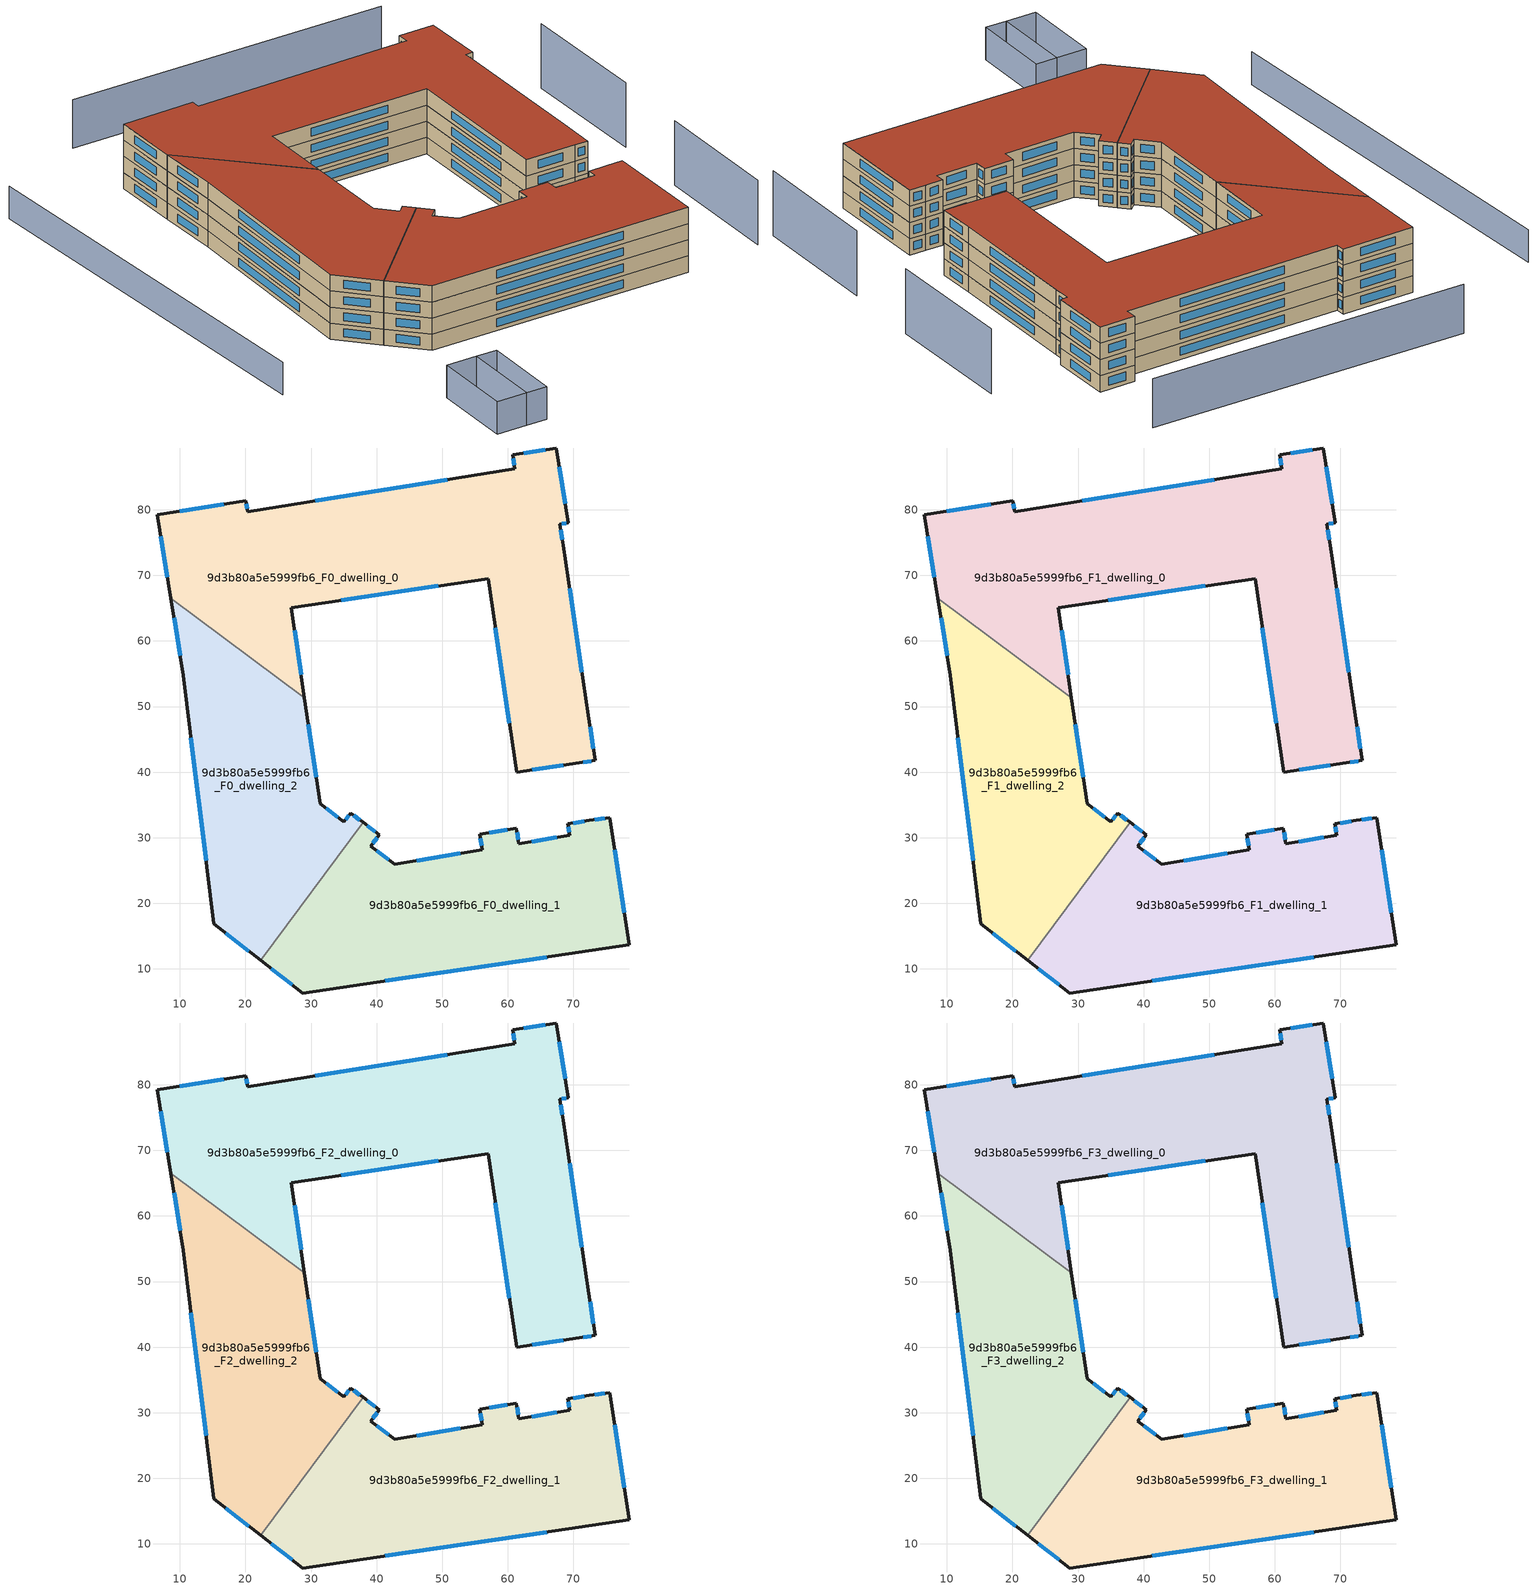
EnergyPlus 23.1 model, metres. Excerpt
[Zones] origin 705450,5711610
9d3b80a5e5999fb6_F0_dwelling_0
 floor ground (EU_floor_Construction): 67.4,89.42 69.24,78 67.94,77.79 68.44,74.61 72.28,48.69 73.34,41.78 70.87,41.42 61.35,40.02 57.02,69.5 26.99,65.1 29.01,51.37 8.64,66.5 6.58,79.2 20.07,81.37 20.33,79.72 61.1,86.23 60.76,88.36 z0
 wall outside (EU_wall_Construction): 29.01,51.37 26.99,65.1 57.02,69.5 61.35,40.02 70.87,41.42 73.34,41.78 72.28,48.69 68.44,74.61 67.94,77.79 69.24,78 67.4,89.42 60.76,88.36 61.1,86.23 20.33,79.72 20.07,81.37 6.58,79.2 8.64,66.5 z0:3
 wall to 9d3b80a5e5999fb6_F0_dwelling_2 (EU_wall_Construction): 8.64,66.5 29.01,51.37 z0:3
 window (EU_Window_Construction): 68.77,80.89 67.87,86.53 / 68.27,77.84 68.91,77.95 / 68.31,75.41 68.07,76.99 / 71.31,55.24 69.41,68.05 / 73.07,43.53 72.55,46.94 / 71.49,41.51 72.71,41.69 / 63.76,40.37 68.46,41.06 / 58.11,62.04 60.26,47.47 / 34.58,66.21 49.43,68.39 / 28.5,54.84 27.5,61.63 / 7.1,75.99 8.12,69.71 / 16.66,80.82 9.99,79.75 / 20.27,80.13 20.14,80.95 / 50.79,84.59 30.64,81.36 / 60.84,87.82 61.01,86.77 / 65.72,89.15 62.44,88.63 z0.76:2.24
9d3b80a5e5999fb6_F0_dwelling_1
 floor ground (EU_floor_Construction): 75.54,33.07 78.5,13.66 28.74,6.32 22.33,11.31 37.94,32.32 40.42,30.43 39.11,28.72 42.75,25.95 56.12,28.17 55.74,30.49 61.32,31.42 61.7,29.1 69.46,30.38 69.17,32.11 72.46,32.64 z0
 wall outside (EU_wall_Construction): 22.33,11.31 28.74,6.32 78.5,13.66 75.54,33.07 72.46,32.64 69.17,32.11 69.46,30.38 61.7,29.1 61.32,31.42 55.74,30.49 56.12,28.17 42.75,25.95 39.11,28.72 40.42,30.43 37.94,32.32 z0:3
 wall to 9d3b80a5e5999fb6_F0_dwelling_2 (EU_wall_Construction): 37.94,32.32 22.33,11.31 z0:3
 window (EU_Window_Construction): 71.63,32.5 70,32.24 / 74.76,32.96 73.24,32.75 / 77.75,18.57 76.29,28.16 / 41.32,8.18 65.92,11.81 / 23.95,10.05 27.12,7.58 / 39.79,30.91 38.56,31.84 / 39.44,29.15 40.09,30 / 41.83,26.65 40.03,28.02 / 52.74,27.61 46.13,26.51 / 55.83,29.9 56.02,28.76 / 59.91,31.18 57.15,30.73 / 61.61,29.68 61.42,30.83 / 67.5,30.05 63.66,29.42 / 69.24,31.67 69.38,30.82 z0.76:2.24
9d3b80a5e5999fb6_F0_dwelling_2
 floor ground (EU_floor_Construction): 29.01,51.37 31.39,35.15 35,32.4 36.05,33.76 37.94,32.32 22.33,11.31 15.17,16.88 10.53,54.81 8.64,66.5 z0
 wall outside (EU_wall_Construction): 8.64,66.5 10.53,54.81 15.17,16.88 22.33,11.31 / 37.94,32.32 36.05,33.76 35,32.4 31.39,35.15 29.01,51.37 z0:3
 window (EU_Window_Construction): 16.98,15.47 20.52,12.72 / 11.7,45.22 14,26.47 / 9.11,63.55 10.05,57.77 / 30.79,39.25 29.61,47.27 / 34.09,33.1 32.3,34.46 / 35.79,33.42 35.27,32.75 / 37.46,32.69 36.53,33.4 z0.76:2.24
9d3b80a5e5999fb6_F1_dwelling_0
 floor to 9d3b80a5e5999fb6_F0_dwelling_0 (EU_floor_Construction): 67.4,89.42 69.24,78 67.94,77.79 68.44,74.61 72.28,48.69 73.34,41.78 70.87,41.42 61.35,40.02 57.02,69.5 26.99,65.1 29.01,51.37 8.64,66.5 6.58,79.2 20.07,81.37 20.33,79.72 61.1,86.23 60.76,88.36 z3
 wall outside (EU_wall_Construction): 29.01,51.37 26.99,65.1 57.02,69.5 61.35,40.02 70.87,41.42 73.34,41.78 72.28,48.69 68.44,74.61 67.94,77.79 69.24,78 67.4,89.42 60.76,88.36 61.1,86.23 20.33,79.72 20.07,81.37 6.58,79.2 8.64,66.5 z3:6
 wall to 9d3b80a5e5999fb6_F1_dwelling_2 (EU_wall_Construction): 8.64,66.5 29.01,51.37 z3:6
 window (EU_Window_Construction): 68.77,80.89 67.87,86.53 / 68.27,77.84 68.91,77.95 / 68.31,75.41 68.07,76.99 / 71.31,55.24 69.41,68.05 / 73.07,43.53 72.55,46.94 / 71.49,41.51 72.71,41.69 / 63.76,40.37 68.46,41.06 / 58.11,62.04 60.26,47.47 / 34.58,66.21 49.43,68.39 / 28.5,54.84 27.5,61.63 / 7.1,75.99 8.12,69.71 / 16.66,80.82 9.99,79.75 / 20.27,80.13 20.14,80.95 / 50.79,84.59 30.64,81.36 / 60.84,87.82 61.01,86.77 / 65.72,89.15 62.44,88.63 z3.76:5.24
9d3b80a5e5999fb6_F1_dwelling_1
 floor to 9d3b80a5e5999fb6_F0_dwelling_1 (EU_floor_Construction): 75.54,33.07 78.5,13.66 28.74,6.32 22.33,11.31 37.94,32.32 40.42,30.43 39.11,28.72 42.75,25.95 56.12,28.17 55.74,30.49 61.32,31.42 61.7,29.1 69.46,30.38 69.17,32.11 72.46,32.64 z3
 wall outside (EU_wall_Construction): 22.33,11.31 28.74,6.32 78.5,13.66 75.54,33.07 72.46,32.64 69.17,32.11 69.46,30.38 61.7,29.1 61.32,31.42 55.74,30.49 56.12,28.17 42.75,25.95 39.11,28.72 40.42,30.43 37.94,32.32 z3:6
 wall to 9d3b80a5e5999fb6_F1_dwelling_2 (EU_wall_Construction): 37.94,32.32 22.33,11.31 z3:6
 window (EU_Window_Construction): 71.63,32.5 70,32.24 / 74.76,32.96 73.24,32.75 / 77.75,18.57 76.29,28.16 / 41.32,8.18 65.92,11.81 / 23.95,10.05 27.12,7.58 / 39.79,30.91 38.56,31.84 / 39.44,29.15 40.09,30 / 41.83,26.65 40.03,28.02 / 52.74,27.61 46.13,26.51 / 55.83,29.9 56.02,28.76 / 59.91,31.18 57.15,30.73 / 61.61,29.68 61.42,30.83 / 67.5,30.05 63.66,29.42 / 69.24,31.67 69.38,30.82 z3.76:5.24
9d3b80a5e5999fb6_F1_dwelling_2
 floor to 9d3b80a5e5999fb6_F0_dwelling_2 (EU_floor_Construction): 29.01,51.37 31.39,35.15 35,32.4 36.05,33.76 37.94,32.32 22.33,11.31 15.17,16.88 10.53,54.81 8.64,66.5 z3
 wall outside (EU_wall_Construction): 8.64,66.5 10.53,54.81 15.17,16.88 22.33,11.31 / 37.94,32.32 36.05,33.76 35,32.4 31.39,35.15 29.01,51.37 z3:6
 window (EU_Window_Construction): 16.98,15.47 20.52,12.72 / 11.7,45.22 14,26.47 / 9.11,63.55 10.05,57.77 / 30.79,39.25 29.61,47.27 / 34.09,33.1 32.3,34.46 / 35.79,33.42 35.27,32.75 / 37.46,32.69 36.53,33.4 z3.76:5.24
9d3b80a5e5999fb6_F2_dwelling_0
 floor to 9d3b80a5e5999fb6_F1_dwelling_0 (EU_floor_Construction): 67.4,89.42 69.24,78 67.94,77.79 68.44,74.61 72.28,48.69 73.34,41.78 70.87,41.42 61.35,40.02 57.02,69.5 26.99,65.1 29.01,51.37 8.64,66.5 6.58,79.2 20.07,81.37 20.33,79.72 61.1,86.23 60.76,88.36 z6
 wall outside (EU_wall_Construction): 29.01,51.37 26.99,65.1 57.02,69.5 61.35,40.02 70.87,41.42 73.34,41.78 72.28,48.69 68.44,74.61 67.94,77.79 69.24,78 67.4,89.42 60.76,88.36 61.1,86.23 20.33,79.72 20.07,81.37 6.58,79.2 8.64,66.5 z6:9
 wall to 9d3b80a5e5999fb6_F2_dwelling_2 (EU_wall_Construction): 8.64,66.5 29.01,51.37 z6:9
 window (EU_Window_Construction): 68.77,80.89 67.87,86.53 / 68.27,77.84 68.91,77.95 / 68.31,75.41 68.07,76.99 / 71.31,55.24 69.41,68.05 / 73.07,43.53 72.55,46.94 / 71.49,41.51 72.71,41.69 / 63.76,40.37 68.46,41.06 / 58.11,62.04 60.26,47.47 / 34.58,66.21 49.43,68.39 / 28.5,54.84 27.5,61.63 / 7.1,75.99 8.12,69.71 / 16.66,80.82 9.99,79.75 / 20.27,80.13 20.14,80.95 / 50.79,84.59 30.64,81.36 / 60.84,87.82 61.01,86.77 / 65.72,89.15 62.44,88.63 z6.76:8.24
9d3b80a5e5999fb6_F2_dwelling_1
 floor to 9d3b80a5e5999fb6_F1_dwelling_1 (EU_floor_Construction): 75.54,33.07 78.5,13.66 28.74,6.32 22.33,11.31 37.94,32.32 40.42,30.43 39.11,28.72 42.75,25.95 56.12,28.17 55.74,30.49 61.32,31.42 61.7,29.1 69.46,30.38 69.17,32.11 72.46,32.64 z6
 wall outside (EU_wall_Construction): 22.33,11.31 28.74,6.32 78.5,13.66 75.54,33.07 72.46,32.64 69.17,32.11 69.46,30.38 61.7,29.1 61.32,31.42 55.74,30.49 56.12,28.17 42.75,25.95 39.11,28.72 40.42,30.43 37.94,32.32 z6:9
 wall to 9d3b80a5e5999fb6_F2_dwelling_2 (EU_wall_Construction): 37.94,32.32 22.33,11.31 z6:9
 window (EU_Window_Construction): 71.63,32.5 70,32.24 / 74.76,32.96 73.24,32.75 / 77.75,18.57 76.29,28.16 / 41.32,8.18 65.92,11.81 / 23.95,10.05 27.12,7.58 / 39.79,30.91 38.56,31.84 / 39.44,29.15 40.09,30 / 41.83,26.65 40.03,28.02 / 52.74,27.61 46.13,26.51 / 55.83,29.9 56.02,28.76 / 59.91,31.18 57.15,30.73 / 61.61,29.68 61.42,30.83 / 67.5,30.05 63.66,29.42 / 69.24,31.67 69.38,30.82 z6.76:8.24
9d3b80a5e5999fb6_F2_dwelling_2
 floor to 9d3b80a5e5999fb6_F1_dwelling_2 (EU_floor_Construction): 29.01,51.37 31.39,35.15 35,32.4 36.05,33.76 37.94,32.32 22.33,11.31 15.17,16.88 10.53,54.81 8.64,66.5 z6
 wall outside (EU_wall_Construction): 8.64,66.5 10.53,54.81 15.17,16.88 22.33,11.31 / 37.94,32.32 36.05,33.76 35,32.4 31.39,35.15 29.01,51.37 z6:9
 window (EU_Window_Construction): 16.98,15.47 20.52,12.72 / 11.7,45.22 14,26.47 / 9.11,63.55 10.05,57.77 / 30.79,39.25 29.61,47.27 / 34.09,33.1 32.3,34.46 / 35.79,33.42 35.27,32.75 / 37.46,32.69 36.53,33.4 z6.76:8.24
9d3b80a5e5999fb6_F3_dwelling_0
 floor to 9d3b80a5e5999fb6_F2_dwelling_0 (EU_floor_Construction): 67.4,89.42 69.24,78 67.94,77.79 68.44,74.61 72.28,48.69 73.34,41.78 70.87,41.42 61.35,40.02 57.02,69.5 26.99,65.1 29.01,51.37 8.64,66.5 6.58,79.2 20.07,81.37 20.33,79.72 61.1,86.23 60.76,88.36 z9
 wall outside (EU_wall_Construction): 29.01,51.37 26.99,65.1 57.02,69.5 61.35,40.02 70.87,41.42 73.34,41.78 72.28,48.69 68.44,74.61 67.94,77.79 69.24,78 67.4,89.42 60.76,88.36 61.1,86.23 20.33,79.72 20.07,81.37 6.58,79.2 8.64,66.5 z9:12
 wall to 9d3b80a5e5999fb6_F3_dwelling_2 (EU_wall_Construction): 8.64,66.5 29.01,51.37 z9:12
 window (EU_Window_Construction): 68.77,80.89 67.87,86.53 / 68.27,77.84 68.91,77.95 / 68.31,75.41 68.07,76.99 / 71.31,55.24 69.41,68.05 / 73.07,43.53 72.55,46.94 / 71.49,41.51 72.71,41.69 / 63.76,40.37 68.46,41.06 / 58.11,62.04 60.26,47.47 / 34.58,66.21 49.43,68.39 / 28.5,54.84 27.5,61.63 / 7.1,75.99 8.12,69.71 / 16.66,80.82 9.99,79.75 / 20.27,80.13 20.14,80.95 / 50.79,84.59 30.64,81.36 / 60.84,87.82 61.01,86.77 / 65.72,89.15 62.44,88.63 z9.76:11.24
 roof outside (EU_roof_Construction): 73.34,41.78 72.28,48.69 68.44,74.61 67.94,77.79 69.24,78 67.4,89.42 60.76,88.36 61.1,86.23 20.33,79.72 20.07,81.37 6.58,79.2 8.64,66.5 29.01,51.37 26.99,65.1 57.02,69.5 61.35,40.02 70.87,41.42 z12
9d3b80a5e5999fb6_F3_dwelling_1
 floor to 9d3b80a5e5999fb6_F2_dwelling_1 (EU_floor_Construction): 75.54,33.07 78.5,13.66 28.74,6.32 22.33,11.31 37.94,32.32 40.42,30.43 39.11,28.72 42.75,25.95 56.12,28.17 55.74,30.49 61.32,31.42 61.7,29.1 69.46,30.38 69.17,32.11 72.46,32.64 z9
 wall outside (EU_wall_Construction): 22.33,11.31 28.74,6.32 78.5,13.66 75.54,33.07 72.46,32.64 69.17,32.11 69.46,30.38 61.7,29.1 61.32,31.42 55.74,30.49 56.12,28.17 42.75,25.95 39.11,28.72 40.42,30.43 37.94,32.32 z9:12
 wall to 9d3b80a5e5999fb6_F3_dwelling_2 (EU_wall_Construction): 37.94,32.32 22.33,11.31 z9:12
 window (EU_Window_Construction): 71.63,32.5 70,32.24 / 74.76,32.96 73.24,32.75 / 77.75,18.57 76.29,28.16 / 41.32,8.18 65.92,11.81 / 23.95,10.05 27.12,7.58 / 39.79,30.91 38.56,31.84 / 39.44,29.15 40.09,30 / 41.83,26.65 40.03,28.02 / 52.74,27.61 46.13,26.51 / 55.83,29.9 56.02,28.76 / 59.91,31.18 57.15,30.73 / 61.61,29.68 61.42,30.83 / 67.5,30.05 63.66,29.42 / 69.24,31.67 69.38,30.82 z9.76:11.24
 roof outside (EU_roof_Construction): 78.5,13.66 75.54,33.07 72.46,32.64 69.17,32.11 69.46,30.38 61.7,29.1 61.32,31.42 55.74,30.49 56.12,28.17 42.75,25.95 39.11,28.72 40.42,30.43 37.94,32.32 22.33,11.31 28.74,6.32 z12
9d3b80a5e5999fb6_F3_dwelling_2
 floor to 9d3b80a5e5999fb6_F2_dwelling_2 (EU_floor_Construction): 29.01,51.37 31.39,35.15 35,32.4 36.05,33.76 37.94,32.32 22.33,11.31 15.17,16.88 10.53,54.81 8.64,66.5 z9
 wall outside (EU_wall_Construction): 8.64,66.5 10.53,54.81 15.17,16.88 22.33,11.31 / 37.94,32.32 36.05,33.76 35,32.4 31.39,35.15 29.01,51.37 z9:12
 window (EU_Window_Construction): 16.98,15.47 20.52,12.72 / 11.7,45.22 14,26.47 / 9.11,63.55 10.05,57.77 / 30.79,39.25 29.61,47.27 / 34.09,33.1 32.3,34.46 / 35.79,33.42 35.27,32.75 / 37.46,32.69 36.53,33.4 z9.76:11.24
 roof outside (EU_roof_Construction): 22.33,11.31 37.94,32.32 36.05,33.76 35,32.4 31.39,35.15 29.01,51.37 8.64,66.5 10.53,54.81 15.17,16.88 z12
shading: -14.86,77.57 -0.04,2.52 / 29.69,-8.97 31.8,-24.03 / 31.8,-24.03 26.09,-24.83 / 26.09,-24.83 23.98,-9.77 / 23.98,-9.77 29.69,-8.97 / 33.63,-8.41 35.75,-23.49 / 35.75,-23.49 31.8,-24.05 / 31.8,-24.05 29.68,-8.97 / 29.68,-8.97 33.63,-8.41 z0:6; 92.93,17.61 89.31,42.24 / 87.62,57.68 83.76,82.45 z0:12; 64.89,104.26 5,95.6 z0:9
[Building]
EU S2 Campaign: North Axis=0; Terrain=City; Solar Distribution=FullExterior
[Site:Location]
London: Latitude=51.5; Longitude=-0.5; Time Zone=0; Elevation=25
[SizingPeriod:WeatherFileDays]
AnnualSizingPeriod: Begin Month=1; Begin Day of Month=1; End Month=12; End Day of Month=31; Day of Week for Start Day=Monday; Use Weather File Daylight Saving Period=No; Use Weather File Rain and Snow Indicators=No
[MATERIAL]
EU_InternalMass_Material: Roughness=MediumRough; Thickness=0.1; Conductivity=1; Density=1800; Specific Heat=900; Thermal Absorptance=0.9; Solar Absorptance=0.7; Visible Absorptance=0.7
[MATERIAL:NOMASS] Roughness=MediumRough; Thermal Absorptance=0.9; Solar Absorptance=0.7; Visible Absorptance=0.7
Name | Thermal Resistance
EU_wall_NoMass | 0.655885
EU_roof_NoMass | 2.70553
EU_floor_NoMass | 2.16442
[WINDOWMATERIAL:SIMPLEGLAZINGSYSTEM]
EU_Window_SimpleGlazing: UFactor=2.91071; Solar Heat Gain Coefficient=0.76; Visible Transmittance=0.76
[CONSTRUCTION]
EU_wall_Construction: EU_wall_NoMass
EU_roof_Construction: EU_roof_NoMass
EU_floor_Construction: EU_floor_NoMass
EU_InternalMass_Construction: EU_InternalMass_Material
EU_Window_Construction: EU_Window_SimpleGlazing
[ZONE] Type=1; Multiplier=1; Ceiling Height=autocalculate; Floor Area=autocalculate; Part of Total Floor Area=Yes
Name | Volume
9d3b80a5e5999fb6_F0_dwelling_0; 9d3b80a5e5999fb6_F1_dwelling_0; 9d3b80a5e5999fb6_F2_dwelling_0; 9d3b80a5e5999fb6_F3_dwelling_0 | 4324.51
9d3b80a5e5999fb6_F0_dwelling_1; 9d3b80a5e5999fb6_F1_dwelling_1; 9d3b80a5e5999fb6_F2_dwelling_1; 9d3b80a5e5999fb6_F3_dwelling_1 | 2876.36
9d3b80a5e5999fb6_F0_dwelling_2; 9d3b80a5e5999fb6_F1_dwelling_2; 9d3b80a5e5999fb6_F2_dwelling_2; 9d3b80a5e5999fb6_F3_dwelling_2 | 2400.31
[INTERNALMASS] Construction=EU_InternalMass_Construction
Name | Zone or ZoneList | Surface Area
9d3b80a5e5999fb6_F0_dwelling_0_EU_InternalMass | 9d3b80a5e5999fb6_F0_dwelling_0 | 1441.5
9d3b80a5e5999fb6_F0_dwelling_1_EU_InternalMass | 9d3b80a5e5999fb6_F0_dwelling_1 | 958.786
9d3b80a5e5999fb6_F0_dwelling_2_EU_InternalMass | 9d3b80a5e5999fb6_F0_dwelling_2 | 800.103
9d3b80a5e5999fb6_F1_dwelling_0_EU_InternalMass | 9d3b80a5e5999fb6_F1_dwelling_0 | 1441.5
9d3b80a5e5999fb6_F1_dwelling_1_EU_InternalMass | 9d3b80a5e5999fb6_F1_dwelling_1 | 958.786
9d3b80a5e5999fb6_F1_dwelling_2_EU_InternalMass | 9d3b80a5e5999fb6_F1_dwelling_2 | 800.103
9d3b80a5e5999fb6_F2_dwelling_0_EU_InternalMass | 9d3b80a5e5999fb6_F2_dwelling_0 | 1441.5
9d3b80a5e5999fb6_F2_dwelling_1_EU_InternalMass | 9d3b80a5e5999fb6_F2_dwelling_1 | 958.786
9d3b80a5e5999fb6_F2_dwelling_2_EU_InternalMass | 9d3b80a5e5999fb6_F2_dwelling_2 | 800.103
9d3b80a5e5999fb6_F3_dwelling_0_EU_InternalMass | 9d3b80a5e5999fb6_F3_dwelling_0 | 1441.5
9d3b80a5e5999fb6_F3_dwelling_1_EU_InternalMass | 9d3b80a5e5999fb6_F3_dwelling_1 | 958.786
9d3b80a5e5999fb6_F3_dwelling_2_EU_InternalMass | 9d3b80a5e5999fb6_F3_dwelling_2 | 800.103
[OTHEREQUIPMENT] Fuel Type=Electricity; Design Level Calculation Method=Watts/Area; Power per Zone Floor Area=1; Fraction Latent=0; Fraction Radiant=0; Fraction Lost=0; Carbon Dioxide Generation Rate=0; EndUse Subcategory=EU_Step8_InternalGains
Name | Zone or ZoneList or Space or SpaceList | Schedule
EU_Step8_InternalGain_9d3b80a5e5999fb6_F0_dwelling_0_f000 | 9d3b80a5e5999fb6_F0_dwelling_0 | EU_Step8_GainSchedule_9d3b80a5e5999fb6_F0_dwelling_0_f000
EU_Step8_InternalGain_9d3b80a5e5999fb6_F0_dwelling_1_f000 | 9d3b80a5e5999fb6_F0_dwelling_1 | EU_Step8_GainSchedule_9d3b80a5e5999fb6_F0_dwelling_1_f000
EU_Step8_InternalGain_9d3b80a5e5999fb6_F0_dwelling_2_f000 | 9d3b80a5e5999fb6_F0_dwelling_2 | EU_Step8_GainSchedule_9d3b80a5e5999fb6_F0_dwelling_2_f000
EU_Step8_InternalGain_9d3b80a5e5999fb6_F1_dwelling_0_f000 | 9d3b80a5e5999fb6_F1_dwelling_0 | EU_Step8_GainSchedule_9d3b80a5e5999fb6_F1_dwelling_0_f000
EU_Step8_InternalGain_9d3b80a5e5999fb6_F1_dwelling_1_f000 | 9d3b80a5e5999fb6_F1_dwelling_1 | EU_Step8_GainSchedule_9d3b80a5e5999fb6_F1_dwelling_1_f000
EU_Step8_InternalGain_9d3b80a5e5999fb6_F1_dwelling_2_f000 | 9d3b80a5e5999fb6_F1_dwelling_2 | EU_Step8_GainSchedule_9d3b80a5e5999fb6_F1_dwelling_2_f000
EU_Step8_InternalGain_9d3b80a5e5999fb6_F2_dwelling_0_f000 | 9d3b80a5e5999fb6_F2_dwelling_0 | EU_Step8_GainSchedule_9d3b80a5e5999fb6_F2_dwelling_0_f000
EU_Step8_InternalGain_9d3b80a5e5999fb6_F2_dwelling_1_f000 | 9d3b80a5e5999fb6_F2_dwelling_1 | EU_Step8_GainSchedule_9d3b80a5e5999fb6_F2_dwelling_1_f000
EU_Step8_InternalGain_9d3b80a5e5999fb6_F2_dwelling_2_f000 | 9d3b80a5e5999fb6_F2_dwelling_2 | EU_Step8_GainSchedule_9d3b80a5e5999fb6_F2_dwelling_2_f000
EU_Step8_InternalGain_9d3b80a5e5999fb6_F3_dwelling_0_f000 | 9d3b80a5e5999fb6_F3_dwelling_0 | EU_Step8_GainSchedule_9d3b80a5e5999fb6_F3_dwelling_0_f000
EU_Step8_InternalGain_9d3b80a5e5999fb6_F3_dwelling_1_f000 | 9d3b80a5e5999fb6_F3_dwelling_1 | EU_Step8_GainSchedule_9d3b80a5e5999fb6_F3_dwelling_1_f000
EU_Step8_InternalGain_9d3b80a5e5999fb6_F3_dwelling_2_f000 | 9d3b80a5e5999fb6_F3_dwelling_2 | EU_Step8_GainSchedule_9d3b80a5e5999fb6_F3_dwelling_2_f000
[ZONEVENTILATION:DESIGNFLOWRATE] Schedule=EU_AlwaysOn; Design Flow Rate Calculation Method=AirChanges/Hour; Air Changes per Hour=0.462017; Ventilation Type=Natural; Fan Pressure Rise=0; Fan Total Efficiency=1; Constant Term Coefficient=1; Temperature Term Coefficient=0; Velocity Term Coefficient=0; Velocity Squared Term Coefficient=0; Minimum Indoor Temperature=-100; Maximum Indoor Temperature=100; Delta Temperature=-100; Minimum Outdoor Temperature=-100; Maximum Outdoor Temperature=100; Maximum Wind Speed=40
Name | Zone or ZoneList or Space or SpaceList
EU_ConstantAir_9d3b80a5e5999fb6_F0_dwelling_0 | 9d3b80a5e5999fb6_F0_dwelling_0
EU_ConstantAir_9d3b80a5e5999fb6_F0_dwelling_1 | 9d3b80a5e5999fb6_F0_dwelling_1
EU_ConstantAir_9d3b80a5e5999fb6_F0_dwelling_2 | 9d3b80a5e5999fb6_F0_dwelling_2
EU_ConstantAir_9d3b80a5e5999fb6_F1_dwelling_0 | 9d3b80a5e5999fb6_F1_dwelling_0
EU_ConstantAir_9d3b80a5e5999fb6_F1_dwelling_1 | 9d3b80a5e5999fb6_F1_dwelling_1
EU_ConstantAir_9d3b80a5e5999fb6_F1_dwelling_2 | 9d3b80a5e5999fb6_F1_dwelling_2
EU_ConstantAir_9d3b80a5e5999fb6_F2_dwelling_0 | 9d3b80a5e5999fb6_F2_dwelling_0
EU_ConstantAir_9d3b80a5e5999fb6_F2_dwelling_1 | 9d3b80a5e5999fb6_F2_dwelling_1
EU_ConstantAir_9d3b80a5e5999fb6_F2_dwelling_2 | 9d3b80a5e5999fb6_F2_dwelling_2
EU_ConstantAir_9d3b80a5e5999fb6_F3_dwelling_0 | 9d3b80a5e5999fb6_F3_dwelling_0
EU_ConstantAir_9d3b80a5e5999fb6_F3_dwelling_1 | 9d3b80a5e5999fb6_F3_dwelling_1
EU_ConstantAir_9d3b80a5e5999fb6_F3_dwelling_2 | 9d3b80a5e5999fb6_F3_dwelling_2
[HVACTEMPLATE:THERMOSTAT] Constant Heating Setpoint=20; Constant Cooling Setpoint=50
EU_HeatOnly_9d3b80a5e5999fb6_F0_dwelling_0; EU_HeatOnly_9d3b80a5e5999fb6_F0_dwelling_1; EU_HeatOnly_9d3b80a5e5999fb6_F0_dwelling_2; EU_HeatOnly_9d3b80a5e5999fb6_F1_dwelling_0; EU_HeatOnly_9d3b80a5e5999fb6_F1_dwelling_1; EU_HeatOnly_9d3b80a5e5999fb6_F1_dwelling_2; EU_HeatOnly_9d3b80a5e5999fb6_F2_dwelling_0; EU_HeatOnly_9d3b80a5e5999fb6_F2_dwelling_1; EU_HeatOnly_9d3b80a5e5999fb6_F2_dwelling_2; EU_HeatOnly_9d3b80a5e5999fb6_F3_dwelling_0; EU_HeatOnly_9d3b80a5e5999fb6_F3_dwelling_1; EU_HeatOnly_9d3b80a5e5999fb6_F3_dwelling_2
[HVACTEMPLATE:ZONE:IDEALLOADSAIRSYSTEM] System Availability Schedule=EU_AlwaysOn; Maximum Heating Supply Air Temperature=50; Minimum Cooling Supply Air Temperature=13; Maximum Heating Supply Air Humidity Ratio=0.0156; Minimum Cooling Supply Air Humidity Ratio=0.0077; Heating Limit=NoLimit; Cooling Limit=NoLimit; Heating Availability Schedule=EU_AlwaysOn; Cooling Availability Schedule=EU_CoolingOff; Dehumidification Control Type=ConstantSensibleHeatRatio; Cooling Sensible Heat Ratio=0.7; Dehumidification Setpoint=60; Humidification Control Type=None; Humidification Setpoint=30; Outdoor Air Method=None; Outdoor Air Flow Rate per Person=0.00944; Outdoor Air Flow Rate per Zone Floor Area=0; Outdoor Air Flow Rate per Zone=0; Demand Controlled Ventilation Type=None; Outdoor Air Economizer Type=NoEconomizer; Heat Recovery Type=None; Sensible Heat Recovery Effectiveness=0.7; Latent Heat Recovery Effectiveness=0.65
Name | Template Thermostat
9d3b80a5e5999fb6_F0_dwelling_0 | EU_HeatOnly_9d3b80a5e5999fb6_F0_dwelling_0
9d3b80a5e5999fb6_F0_dwelling_1 | EU_HeatOnly_9d3b80a5e5999fb6_F0_dwelling_1
9d3b80a5e5999fb6_F0_dwelling_2 | EU_HeatOnly_9d3b80a5e5999fb6_F0_dwelling_2
9d3b80a5e5999fb6_F1_dwelling_0 | EU_HeatOnly_9d3b80a5e5999fb6_F1_dwelling_0
9d3b80a5e5999fb6_F1_dwelling_1 | EU_HeatOnly_9d3b80a5e5999fb6_F1_dwelling_1
9d3b80a5e5999fb6_F1_dwelling_2 | EU_HeatOnly_9d3b80a5e5999fb6_F1_dwelling_2
9d3b80a5e5999fb6_F2_dwelling_0 | EU_HeatOnly_9d3b80a5e5999fb6_F2_dwelling_0
9d3b80a5e5999fb6_F2_dwelling_1 | EU_HeatOnly_9d3b80a5e5999fb6_F2_dwelling_1
9d3b80a5e5999fb6_F2_dwelling_2 | EU_HeatOnly_9d3b80a5e5999fb6_F2_dwelling_2
9d3b80a5e5999fb6_F3_dwelling_0 | EU_HeatOnly_9d3b80a5e5999fb6_F3_dwelling_0
9d3b80a5e5999fb6_F3_dwelling_1 | EU_HeatOnly_9d3b80a5e5999fb6_F3_dwelling_1
9d3b80a5e5999fb6_F3_dwelling_2 | EU_HeatOnly_9d3b80a5e5999fb6_F3_dwelling_2
[SIZING:ZONE] Zone Cooling Design Supply Air Temperature Input Method=SupplyAirTemperature; Zone Cooling Design Supply Air Temperature=13; Zone Heating Design Supply Air Temperature Input Method=SupplyAirTemperature; Zone Heating Design Supply Air Temperature=50; Zone Cooling Design Supply Air Humidity Ratio=0.008; Zone Heating Design Supply Air Humidity Ratio=0.008; Cooling Design Air Flow Method=DesignDay; Cooling Design Air Flow Rate=0; Cooling Minimum Air Flow per Zone Floor Area=0.000762; Cooling Minimum Air Flow=0; Cooling Minimum Air Flow Fraction=0.2; Heating Design Air Flow Method=DesignDay; Heating Design Air Flow Rate=0; Heating Maximum Air Flow per Zone Floor Area=0.002032; Heating Maximum Air Flow=0.141576; Heating Maximum Air Flow Fraction=0.3; Account for Dedicated Outdoor Air System=No; Dedicated Outdoor Air System Control Strategy=NeutralSupplyAir; Dedicated Outdoor Air Low Setpoint Temperature for Design=autosize; Dedicated Outdoor Air High Setpoint Temperature for Design=autosize; Zone Load Sizing Method=Sensible Load Only No Latent Load; Zone Latent Cooling Design Supply Air Humidity Ratio Input Method=HumidityRatioDifference; Zone Cooling Design Supply Air Humidity Ratio Difference=0.005; Zone Latent Heating Design Supply Air Humidity Ratio Input Method=HumidityRatioDifference; Zone Humidification Design Supply Air Humidity Ratio Difference=0.005
9d3b80a5e5999fb6_F0_dwelling_0; 9d3b80a5e5999fb6_F0_dwelling_1; 9d3b80a5e5999fb6_F0_dwelling_2; 9d3b80a5e5999fb6_F1_dwelling_0; 9d3b80a5e5999fb6_F1_dwelling_1; 9d3b80a5e5999fb6_F1_dwelling_2; 9d3b80a5e5999fb6_F2_dwelling_0; 9d3b80a5e5999fb6_F2_dwelling_1; 9d3b80a5e5999fb6_F2_dwelling_2; 9d3b80a5e5999fb6_F3_dwelling_0; 9d3b80a5e5999fb6_F3_dwelling_1; 9d3b80a5e5999fb6_F3_dwelling_2
[SCHEDULE:CONSTANT]
Name | Hourly Value
EU_AlwaysOn | 1
EU_CoolingOff | 0
[SCHEDULE:FILE] Column Number=1; Rows to Skip at Top=0; Number of Hours of Data=8760; Column Separator=Comma; Interpolate to Timestep=No; Minutes per Item=60; Adjust Schedule for Daylight Savings=Yes
Name | File
EU_Step8_GainSchedule_9d3b80a5e5999fb6_F0_dwelling_0_f000 | ../../schedules/9d3b80a5e5999fb6/9d3b80a5e5999fb6_F0_dwelling_0_f000_gain.csv
EU_Step8_GainSchedule_9d3b80a5e5999fb6_F0_dwelling_1_f000 | ../../schedules/9d3b80a5e5999fb6/9d3b80a5e5999fb6_F0_dwelling_1_f000_gain.csv
EU_Step8_GainSchedule_9d3b80a5e5999fb6_F0_dwelling_2_f000 | ../../schedules/9d3b80a5e5999fb6/9d3b80a5e5999fb6_F0_dwelling_2_f000_gain.csv
EU_Step8_GainSchedule_9d3b80a5e5999fb6_F1_dwelling_0_f000 | ../../schedules/9d3b80a5e5999fb6/9d3b80a5e5999fb6_F1_dwelling_0_f000_gain.csv
EU_Step8_GainSchedule_9d3b80a5e5999fb6_F1_dwelling_1_f000 | ../../schedules/9d3b80a5e5999fb6/9d3b80a5e5999fb6_F1_dwelling_1_f000_gain.csv
EU_Step8_GainSchedule_9d3b80a5e5999fb6_F1_dwelling_2_f000 | ../../schedules/9d3b80a5e5999fb6/9d3b80a5e5999fb6_F1_dwelling_2_f000_gain.csv
EU_Step8_GainSchedule_9d3b80a5e5999fb6_F2_dwelling_0_f000 | ../../schedules/9d3b80a5e5999fb6/9d3b80a5e5999fb6_F2_dwelling_0_f000_gain.csv
EU_Step8_GainSchedule_9d3b80a5e5999fb6_F2_dwelling_1_f000 | ../../schedules/9d3b80a5e5999fb6/9d3b80a5e5999fb6_F2_dwelling_1_f000_gain.csv
EU_Step8_GainSchedule_9d3b80a5e5999fb6_F2_dwelling_2_f000 | ../../schedules/9d3b80a5e5999fb6/9d3b80a5e5999fb6_F2_dwelling_2_f000_gain.csv
EU_Step8_GainSchedule_9d3b80a5e5999fb6_F3_dwelling_0_f000 | ../../schedules/9d3b80a5e5999fb6/9d3b80a5e5999fb6_F3_dwelling_0_f000_gain.csv
EU_Step8_GainSchedule_9d3b80a5e5999fb6_F3_dwelling_1_f000 | ../../schedules/9d3b80a5e5999fb6/9d3b80a5e5999fb6_F3_dwelling_1_f000_gain.csv
EU_Step8_GainSchedule_9d3b80a5e5999fb6_F3_dwelling_2_f000 | ../../schedules/9d3b80a5e5999fb6/9d3b80a5e5999fb6_F3_dwelling_2_f000_gain.csv
